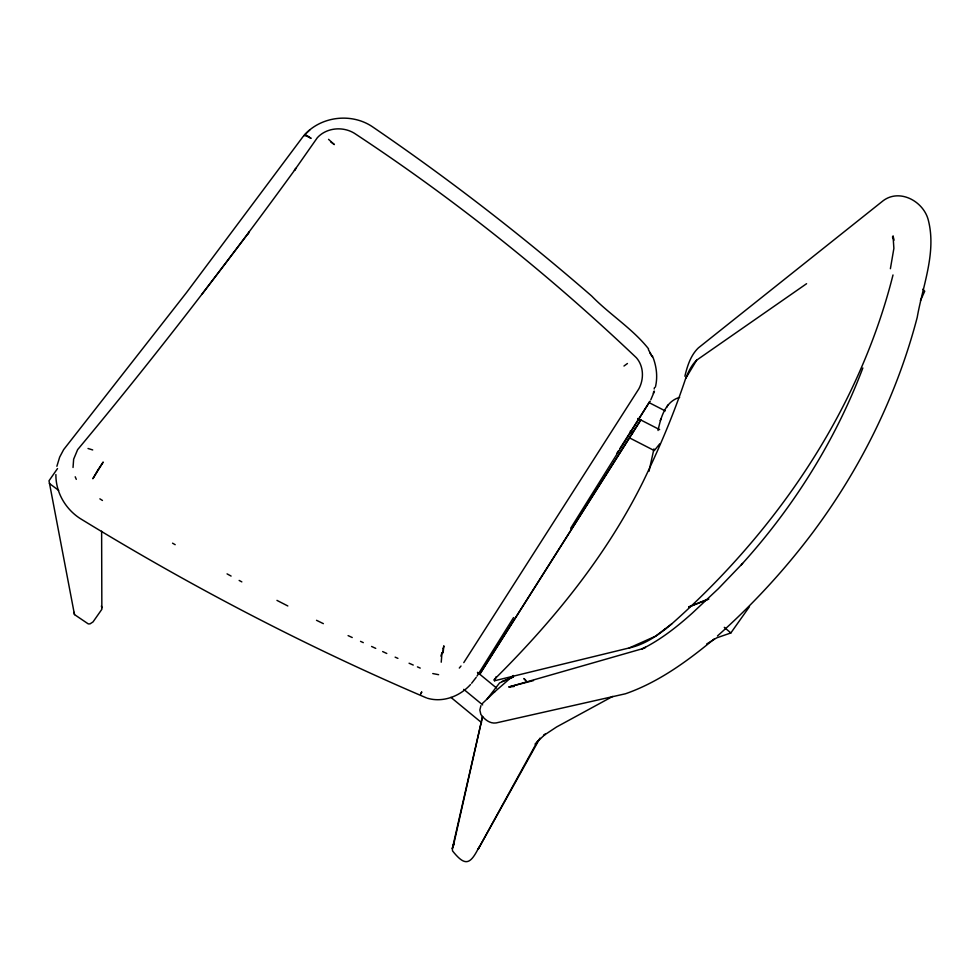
<?xml version="1.0" encoding="UTF-8"?>
<svg xmlns="http://www.w3.org/2000/svg" width="980" height="980" viewBox="0 0 980 980"><rect width="100%" height="100%" fill="white"/><g stroke="black" fill="none" stroke-linecap="round" stroke-linejoin="round"><path stroke-width="1.47" d="M101.626 531.185L101.847 609.315L93.002 621.945L90.025 623.868L88.274 623.905L74.48 614.57L49 480.788L57.514 468.563M441.233 662.198L442.005 652.619L440.89 656.122M890.391 268.704L893.883 248.369L893.037 235.898L894.042 240.174M56.877 466.272L59.67 457.121L63.639 449.636L186.518 292.579L303.224 136.367M653.354 393.372L653.734 391.351M654.187 388.999L654.432 387.7M649.005 471.257L653.942 448.901M658.058 430.502C660.728 417.541 665.249 401.445 679.679 397.353M453.581 844.932L482.54 716.625M655.375 387.137C657.96 376.81 656.477 365.785 652.472 356.022M684.885 376.234C687.298 366.091 690.63 355.348 698.348 347.925L881.865 201.757C898.611 187.486 923.785 201.059 928.403 220.5C936.549 252.852 922.719 285.731 917.219 317.361C897.3 393.629 862.094 465.586 815.372 528.992L813.878 531.038C785.384 569.16 753.069 604.354 717.47 635.947M482.515 716.539L452.331 848.607L452.564 850.946C465.329 866.933 470.314 864.495 479 847.161M480.923 705.673L479.845 710.047L480.849 714.445C484.341 719.259 489.78 723.914 496.125 722.934L625.436 693.779C658.56 682.276 687.568 661.01 714.359 638.825M893.001 274.964C858.786 410.938 775.915 531.528 671.766 623.868C659.307 634.452 645.526 644.375 629.246 647.939L494.557 680.757L493.92 679.826C552.671 621.59 605.848 556.554 642.892 482.062C659.258 448.436 673.799 414.026 685.633 378.537C688.327 371.885 691.439 365.209 696.67 360.15L806.589 283.698M454.046 843.131L452.331 848.607L454.255 842.837M454.095 843.119L452.65 847.455L453.238 846.426M494.557 680.757L496.088 676.788M862.853 367.99C835.352 440.559 793.445 507.334 741.358 564.762L742.571 563.463L718.34 588.711L692.419 613.015C676.996 626.869 660.483 639.867 641.814 649.091L645.465 647.351L643.027 648.368M654.456 391.204L650.793 399.791M920.465 300.591L924.728 291.219L922.817 289.259M486.999 699.169L499.567 682.938L513.495 676.874L502.177 681.382M666.817 407.166L667.846 405.083M660.189 420.579L661.206 418.534M537.738 740.88L478.093 849.329L539.992 738.124M685.633 378.537L696.67 360.15M649.716 401.604L570.642 528.318M477.04 676.053L513.569 617.559M632.21 433.491L631.671 434.361L640.773 420.004L638.176 418.717M479.918 673.995L640.773 420.004M463.785 662.615L638.862 388.827C644.056 379.174 643.836 366.312 636.424 357.786C549.67 275.307 455.872 200.19 355.912 134.285C344.36 126.102 327.099 127.106 317.349 137.69L294.429 170.398L295.948 168.315C226.16 264.343 153.689 358.472 77.641 449.624L73.647 459.179L73.035 467.485M616.8 453.409L618.417 450.861M620.009 448.362L649.961 401.237M476.207 677.352L471.637 683.232M706.666 643.995L716.76 637.833L730.847 632.958L749.492 606.608M247.695 234.196L249.349 231.929L201.831 294.392M659.699 443.879L654.309 450.579L629.491 437.864M459.302 668.054L461.017 666.02M482.466 703.407L494.827 691.708M535.019 744.077L545.272 734.094L543.692 735.502L556.554 726.989L612.757 696.388M303.776 135.718C320.534 116.142 351.771 112.418 372.878 127.057C449.048 179.058 522.107 235.568 591.712 296.07C609.683 314.555 632.529 328.594 648.576 348.88M304.474 135.044L309.888 129.826M470.547 684.493C459.914 696.339 442.838 702.893 427.219 698.177M494.288 692.162L513.41 675.502M671.766 623.868L655.534 636.216L629.246 647.939M623.978 366.018L627.433 363.507M663.656 630.042L665.616 628.976M688.842 606.816L708.638 598.915M688.842 607.037L708.626 599.148M510.286 686.588L642.17 648.797M533.5 680.561L508.706 686.98L514.169 686.478M92.696 449.943L88.016 448.485M432.768 673.554L438.611 674.693M426.227 697.797C307.242 647.02 192.215 587.081 81.879 519.559C66.236 510.372 55.64 492.854 55.897 474.577M395.136 657.151L397.917 658.364M409.077 663.227L413.254 665.053M417.431 666.878L420.224 668.091M348.096 635.616L352.237 637.527M360.53 641.361L363.298 642.635M371.579 646.457L375.732 648.38M382.641 651.565L386.782 653.476M316.516 620.303L323.363 623.648M648.895 402.535L665.236 410.902M637.882 418.485L659.638 429.632M276.96 600.385L287.826 605.971M227.066 573.876L231.096 576.069M239.145 580.43L241.827 581.887M172.541 543.177L175.187 544.684M730.847 632.958L724.293 627.335M630.201 431.212L632.676 432.756L479.722 674.24L477.468 672.439M99.874 498.845L102.447 500.462M58.678 490.38L49.38 483.471M330.787 141.953L334.364 144.587L328.57 139.356M477.627 672.488L496.517 688.009M463.748 689.357L482.662 704.914M450.91 697.368L481.572 722.64M525.586 680.242L523.884 678.528L526.15 680.843M650.022 353.168L652.337 356.757L648.368 349.554M892.449 236.989L893.405 238.912M75.203 476.782L76.293 479.343M101.356 606.069L101.945 607.625M74.162 612.365L74.48 614.57M443.266 648.368L443.119 652.803L443.854 645.82L443.266 648.368M97.743 470.229L92.855 478.742L103.194 462.058L97.743 470.229M421.645 692.113L420.555 694.122L421.731 692.113M306.091 135.301L304.486 135.608L307.083 135.804L306.091 135.301M308.418 136.477L307.353 136.343L311.113 138.401L308.418 136.477"/></g></svg>
